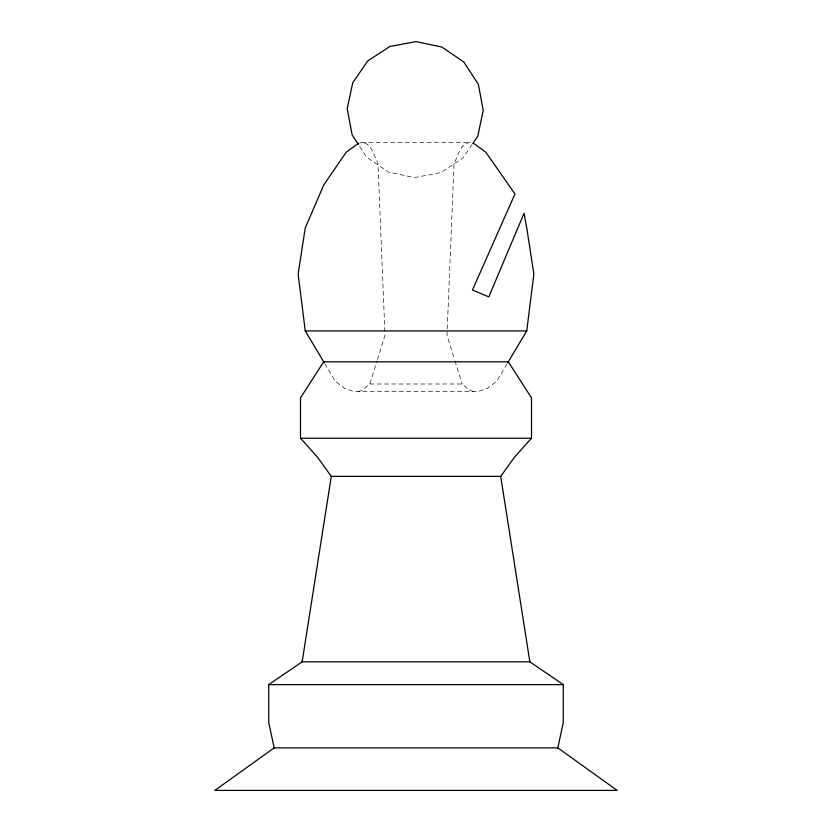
<?xml version="1.0" encoding="UTF-8"?>
<svg xmlns="http://www.w3.org/2000/svg" width="832" height="832" viewBox="0 0 832 832"><rect width="100%" height="100%" fill="white"/><g stroke="black" fill="none" stroke-linecap="round" stroke-linejoin="round"><path stroke-width="0.62" stroke-dasharray="4.16 3.12" d="M358.062 391.518L362.242 390.322L369.855 383.989L377.052 360.859M377.437 359.642L385.008 335.296L377.936 162.812C373.63 155.667 371.072 140.306 359.538 143.01M507.083 363.834L496.59 381.389L487.386 388.305L478.306 391.518L353.694 391.518L344.614 388.305L335.41 381.389L324.917 363.834M472.046 144.654L462.769 158.205L440.544 172.702L414.461 177.58L388.502 172.11L366.61 157.123L359.018 145.486M361.525 142.636L470.475 142.636C459.836 142.501 458.744 156.042 454.064 162.812L446.992 335.296L454.563 359.642M369.855 383.989L462.145 383.989L469.758 390.322L473.938 391.518M454.948 360.859L462.145 383.989"/><path stroke-width="1.25" d="M507.738 362.742L526.75 330.928L533.874 273.978L526.75 227.937L524.056 213.242L488.79 296.889L472.441 289.994L514.977 193.96L485.846 152.266L473.46 143.198M274.175 747.864L268.715 722.405L268.715 684.642L302.141 661.825L331.292 476.362L317.564 457.288L300.487 438.214L300.487 397.842L323.71 361.816L508.29 361.816L531.513 397.842L531.513 438.214L514.436 457.288L500.708 476.362L529.859 661.825L563.285 684.642L563.285 722.405L557.825 747.864L617.136 790.4L214.864 790.4L274.175 747.864L557.825 747.864M472.763 143.614L477.755 136.323L483.226 110.354L478.348 84.282L463.85 62.057L441.958 47.07L416 41.6L389.917 46.478L367.692 60.975L352.706 82.857L347.235 108.826L352.123 134.898L358.332 144.425M358.54 143.198L346.154 152.266L323.71 185.026L305.25 227.937L298.126 273.978L305.25 330.928L324.262 362.742M305.25 330.928L526.75 330.928M300.487 438.214L531.513 438.214M331.292 476.362L500.708 476.362M302.141 661.825L529.859 661.825M268.715 684.642L563.285 684.642"/></g></svg>
